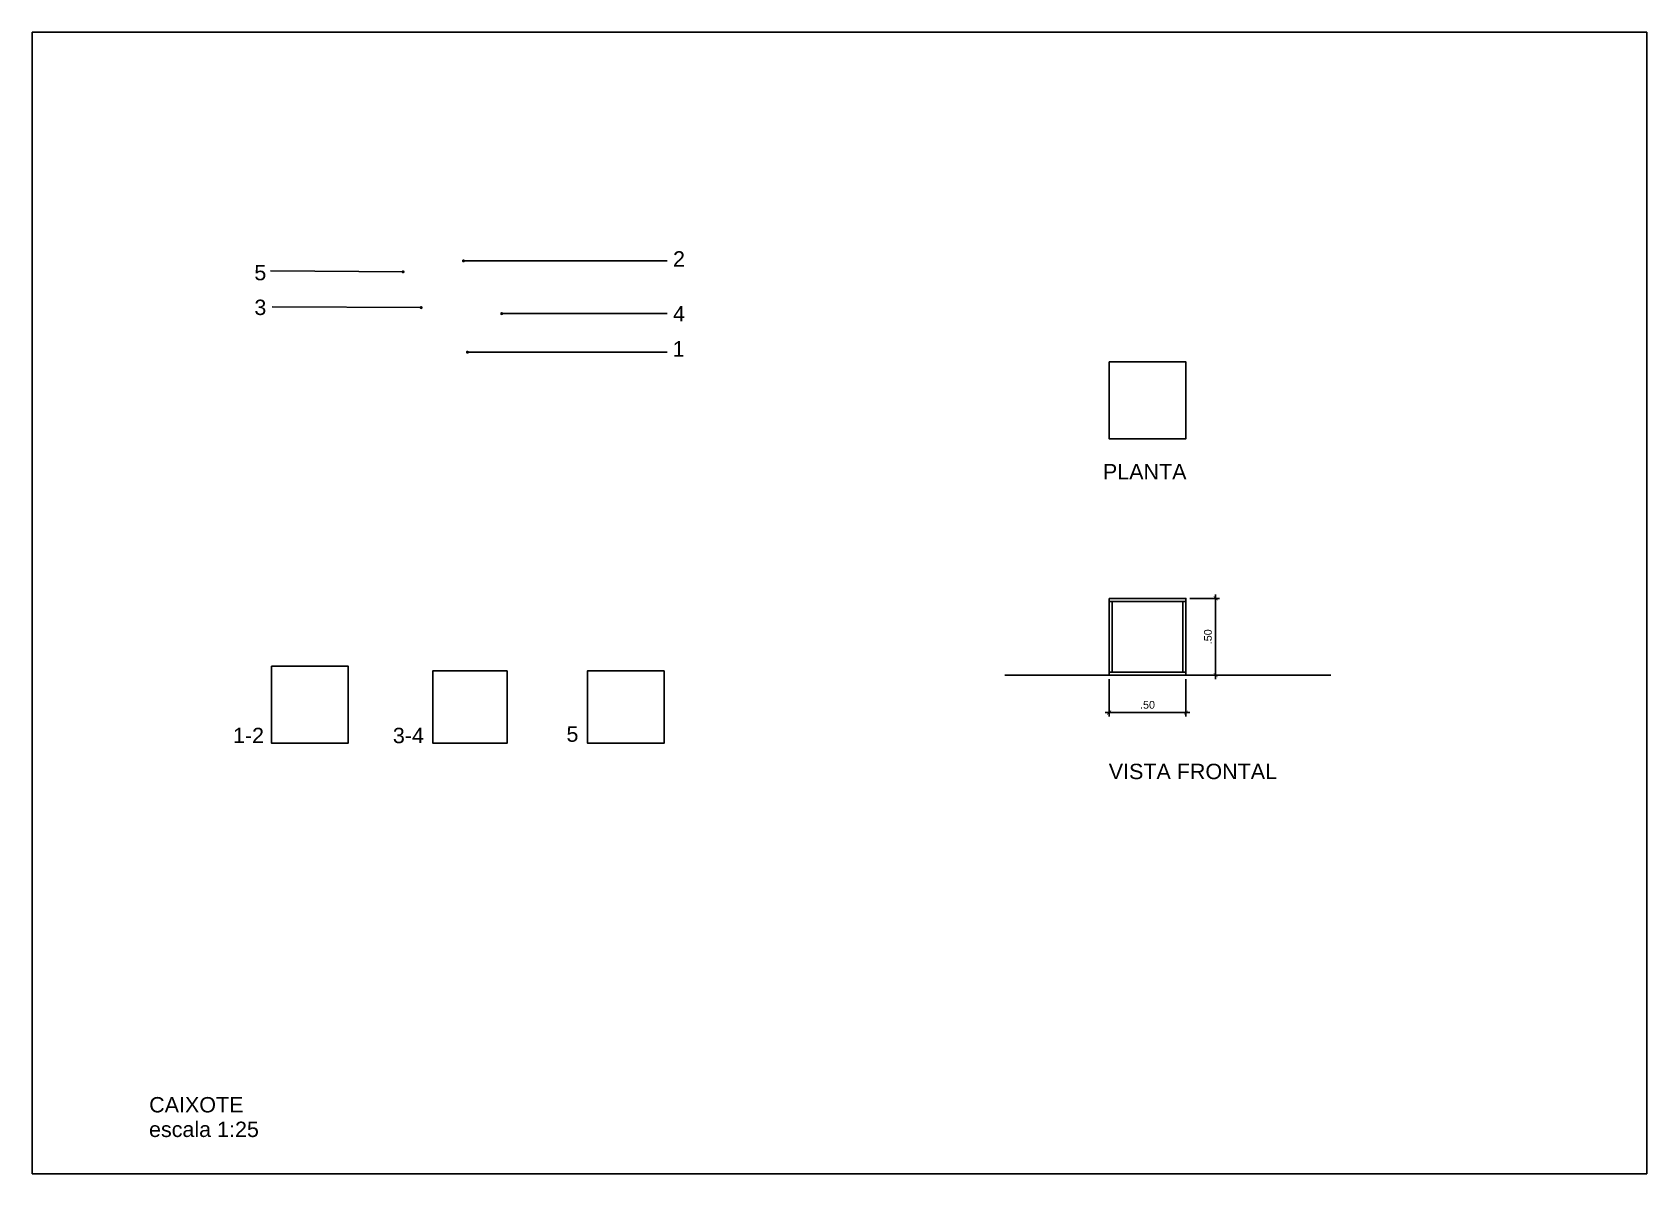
# Model space of a CAD drawing. Header units: metres. Extents: x 0.2 to 73.1, y 0.2 to 38.5.
# Drawn here: x 0.17 to 10.67, y 0.17 to 7.59 of the extents above; entities outside this region: 5.
import ezdxf

# ---------------------------------------------------------------- set-up
doc = ezdxf.new("R2010")
doc.units = ezdxf.units.M
doc.header["$LTSCALE"] = 0.05
doc.header["$MEASUREMENT"] = 0
for name, color, linetype in [('2D-CHAMADAS', 7, 'Continuous'), ('AR-MOBILIARIO', 7, 'Continuous'), ('FLIP_COTA', 1, 'Continuous'), ('FLIP_TXT_02', 2, 'Continuous'), ('UR-CALÇADAS', 7, 'Continuous')]:
    doc.layers.add(name, color=color, linetype=linetype)
doc.styles.add('080-ARIAL-100', font='arial.ttf', dxfattribs={"height": 0.175})
doc.styles.add('Arial', font='arial.ttf')
doc.dimstyles.new('PADR025', dxfattribs={"dimscale": 0, "dimtxt": 0.05, "dimasz": 0.025, "dimexe": 0.025, "dimexo": 0.025, "dimgap": 0.025, "dimtad": 1, "dimzin": 5, "dimdsep": 46, "dimtxsty": 'Arial', "dimblk1": 'ARCHTICK', "dimblk2": 'ARCHTICK', "dimsah": 1, "dimcen": 0.025, "dimdle": 0.025, "dimclrd": 12, "dimclre": 12, "dimclrt": 12, "dimadec": 0, "dimazin": 0, "dimtfac": 1, "dimtix": 1, "dimtmove": 2, "dimatfit": 3, "dimldrblk": 'ORIGIN', "dimfxl": 0.05, "dimtolj": 1, "dimtzin": 5, "dimarcsym": 0})
pattern_1 = [(10, (0, 0), (-0.01562834, 0.0886327), [])]

# ---------------------------------------------------------------- blocks, each defined once
blk = doc.blocks.new('_ArchTick')
at = {"color": 0, "linetype": 'ByBlock', "const_width": 0.15}
blk.add_lwpolyline([(-0.5, -0.5), (0.5, 0.5)], dxfattribs=at)
blk = doc.blocks.new('*D41')
at = {"layer": 'DEFPOINTS', "color": 0, "ltscale": 10, "transparency": 16777216}
for p in [(7.178, 3.408), (7.678, 3.408), (7.678, 3.165)]:
    blk.add_point(p, dxfattribs=at)
at = {"layer": 'FLIP_COTA', "color": 12, "lineweight": -2, "ltscale": 10, "transparency": 16777216}
for p, q in [((7.178, 3.383), (7.178, 3.14)), ((7.678, 3.383), (7.678, 3.14)), ((7.153, 3.165), (7.703, 3.165))]:
    blk.add_line(p, q, dxfattribs=at)
at = {"layer": 'FLIP_COTA', "color": 12, "lineweight": -2, "ltscale": 10, "transparency": 16777216, "xscale": 0.025, "yscale": 0.025, "zscale": 0.025, "rotation": 180}
blk.add_blockref('_ArchTick', (7.178, 3.165), dxfattribs=at)
at = {"layer": 'FLIP_COTA', "color": 12, "lineweight": -2, "ltscale": 10, "transparency": 16777216, "xscale": 0.025, "yscale": 0.025, "zscale": 0.025}
blk.add_blockref('_ArchTick', (7.678, 3.165), dxfattribs=at)
at = {"layer": 'FLIP_COTA', "color": 12, "ltscale": 10, "transparency": 16777216, "insert": (7.428, 3.215), "char_height": 0.05, "attachment_point": 5, "style": 'Arial'}
blk.add_mtext('\\A1;.50', dxfattribs=at)
blk = doc.blocks.new('_Origin')
at = {"color": 0, "linetype": 'ByBlock', "lineweight": -2}
blk.add_line((0, 0), (-1, 0), dxfattribs=at)
blk.add_circle((0, 0), 0.5, dxfattribs=at)
blk = doc.blocks.new('*D42')
at = {"layer": 'DEFPOINTS', "color": 0, "ltscale": 10, "transparency": 16777216}
for p in [(7.678, 3.908), (7.871, 3.908), (7.678, 3.408)]:
    blk.add_point(p, dxfattribs=at)
at = {"layer": 'FLIP_COTA', "color": 12, "lineweight": -2, "ltscale": 10, "transparency": 16777216}
for p, q in [((7.703, 3.908), (7.896, 3.908)), ((7.871, 3.383), (7.871, 3.933)), ((7.703, 3.408), (7.896, 3.408))]:
    blk.add_line(p, q, dxfattribs=at)
at = {"layer": 'FLIP_COTA', "color": 12, "lineweight": -2, "ltscale": 10, "transparency": 16777216, "xscale": 0.025, "yscale": 0.025, "zscale": 0.025}
for p, rotation in [((7.871, 3.908), 90), ((7.871, 3.408), 270)]:
    blk.add_blockref('_ArchTick', p, dxfattribs=dict(at, rotation=rotation))
at = {"layer": 'FLIP_COTA', "color": 12, "ltscale": 10, "transparency": 16777216, "insert": (7.821, 3.658), "char_height": 0.05, "attachment_point": 5, "rotation": 90, "style": 'Arial'}
blk.add_mtext('\\A1;.50', dxfattribs=at)

msp = doc.modelspace()

# ---------------------------------------------------------------- hatches: boundary and pattern name
at = {"layer": 'AR-MOBILIARIO', "linetype": 'Continuous', "lineweight": 0, "true_color": 0x5d5d5d}
h = msp.add_hatch(dxfattribs=at)
h.set_pattern_fill('MADEIRA_1', color=251, style=0, pattern_type=2)
h.set_pattern_definition(pattern_1)
h.paths.add_polyline_path([(35.991, 24.851), (35.978, 24.867), (35.532, 24.762), (35.533, 24.751), (35.539, 24.746), (35.547, 24.747)])
h = msp.add_hatch(dxfattribs=at)
h.set_pattern_fill('MADEIRA_1', color=251, style=0, pattern_type=2)
h.set_pattern_definition(pattern_1)
h.paths.add_polyline_path([(35.53, 24.777), (35.537, 24.764), (35.544, 24.765)])
h = msp.add_hatch(dxfattribs=at)
h.set_pattern_fill('MADEIRA_1', color=251, style=0, pattern_type=2)
h.set_pattern_definition(pattern_1)
h.paths.add_polyline_path([(35.532, 24.762), (35.537, 24.764), (35.53, 24.777)])
h = msp.add_hatch(dxfattribs=at)
h.set_pattern_fill('MADEIRA_1', color=251, style=0, pattern_type=2)
h.set_pattern_definition(pattern_1)
h.paths.add_polyline_path([(35.863, 24.471), (35.865, 24.493), (35.858, 24.499), (35.841, 24.489)])
at = {"layer": 'UR-CALÇADAS', "linetype": 'Continuous', "lineweight": 0, "true_color": 0x55697f}
msp.add_hatch(color=147, dxfattribs=at).paths.add_polyline_path([(73.119, 38.452), (73.103, 38.424, 0.005311)])

# ---------------------------------------------------------------- linework, layer by layer
at = {"layer": '2D-CHAMADAS', "color": 1}
for p, q in [((2.979, 6.103), (4.303, 6.103)), ((1.725, 6.039), (2.586, 6.032)), ((1.734, 5.805), (2.704, 5.799)), ((3.228, 5.76), (4.303, 5.76)), ((3.005, 5.509), (4.303, 5.509)), ((7.678, 3.888), (7.178, 3.888)), ((7.678, 3.428), (7.178, 3.428))]:
    msp.add_line(p, q, dxfattribs=at)
at = {"layer": '2D-CHAMADAS', "color": 4}
msp.add_line((6.499, 3.408), (8.621, 3.408), dxfattribs=at)
at = {"layer": '2D-CHAMADAS', "color": 1, "const_width": 0.01}
for points in [[(2.974, 6.103, 1), (2.984, 6.103, 1)], [(2.581, 6.032, 1), (2.591, 6.032, 1)], [(2.699, 5.799, 1), (2.709, 5.799, 1)], [(3.223, 5.76, 1), (3.233, 5.76, 1)], [(3, 5.509, 1), (3.01, 5.509, 1)]]:
    msp.add_lwpolyline(points, format="xyb", close=True, dxfattribs=at)
at = {"layer": '2D-CHAMADAS', "color": 2}
for points in [[(7.178, 5.446), (7.178, 4.946), (7.678, 4.946), (7.678, 5.446)], [(7.178, 3.908), (7.178, 3.408), (7.678, 3.408), (7.678, 3.908)], [(7.198, 3.888), (7.658, 3.888), (7.658, 3.428), (7.198, 3.428)], [(1.73, 3.466), (1.73, 2.966), (2.23, 2.966), (2.23, 3.466)], [(3.264, 3.436), (2.779, 3.436), (2.779, 2.966), (3.264, 2.966)], [(4.285, 3.436), (3.785, 3.436), (3.785, 2.966), (4.285, 2.966)]]:
    msp.add_lwpolyline(points, close=True, dxfattribs=at)
at = {"layer": 'DEFPOINTS'}
msp.add_lwpolyline([(0.175, 0.165), (10.675, 0.165), (10.675, 7.59), (0.175, 7.59)], close=True, dxfattribs=at)

# ---------------------------------------------------------------- texts
at = {"layer": 'FLIP_TXT_02', "char_height": 0.1, "width": 3.9314, "attachment_point": 1, "style": '080-ARIAL-100'}
for s, insert in [('2 ', (4.342, 6.166)), ('5 ', (1.619, 6.077)), ('3 ', (1.619, 5.851)), ('4 ', (4.342, 5.809)), ('1 ', (4.339, 5.581)), ('PLANTA', (7.138, 4.782)), ('1-2 ', (1.48, 3.066)), ('3-4', (2.52, 3.066)), ('5 ', (3.649, 3.075)), ('VISTA FRONTAL', (7.176, 2.832)), ('CAIXOTE', (0.935, 0.664)), ('escala 1:25', (0.934, 0.504))]:
    msp.add_mtext(s, dxfattribs=dict(at, insert=insert))

# ---------------------------------------------------------------- dimensions: what is measured, and where the dimension line sits
at = {"layer": 'FLIP_COTA', "ltscale": 10}
dim = msp.add_linear_dim(base=(7.871, 3.908), p1=(7.678, 3.408), p2=(7.678, 3.908), angle=90, dimstyle='PADR025', override={"dimscale": 1}, dxfattribs=at)
dim.commit()
dim.dimension.update_dxf_attribs({"geometry": '*D42', "text_midpoint": (7.821, 3.658)})
dim = msp.add_linear_dim(base=(7.678, 3.165), p1=(7.178, 3.408), p2=(7.678, 3.408), dimstyle='PADR025', override={"dimscale": 1}, dxfattribs=at)
dim.commit()
dim.dimension.update_dxf_attribs({"geometry": '*D41', "text_midpoint": (7.428, 3.215)})

doc.saveas('drawing.dxf')
